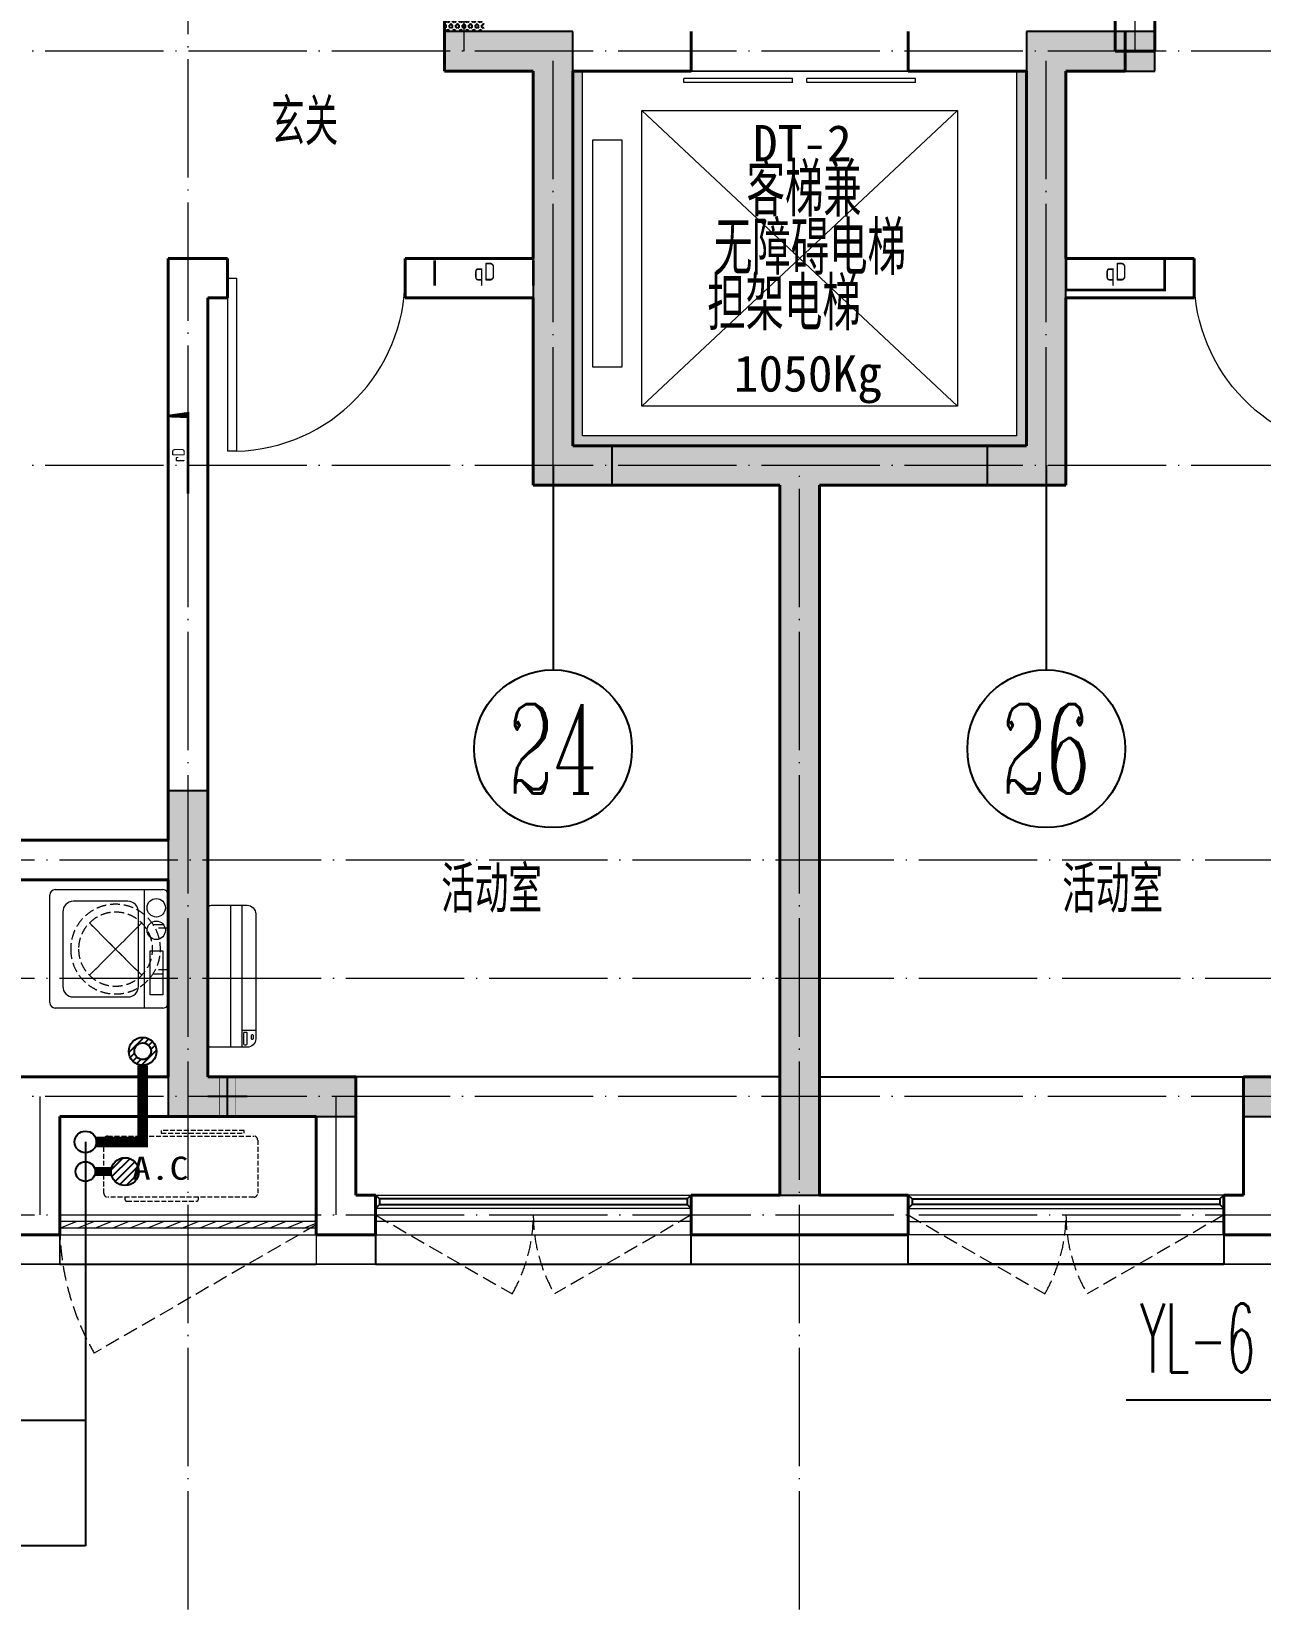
# Model space of a CAD drawing. Extents: x 27938 to 1042331, y -235042 to 1535213.
# Drawn here: x 715123 to 721352, y 362824 to 370824 of the extents above; entities that cross this region are included whole.
import ezdxf
from ezdxf.enums import TextEntityAlignment as Align

# ---------------------------------------------------------------- set-up
doc = ezdxf.new("R2010")
doc.units = 0
doc.header["$LTSCALE"] = 1000
doc.header["$MEASUREMENT"] = 0
for name, pattern in [('$1$DASH', [0.35, 0.25, -0.1]), ('DASH', [0.35, 0.25, -0.1]), ('DOTE', [2.4200000000000004, 2, -0.2, 0.02, -0.2])]:
    doc.linetypes.add(name, pattern=pattern)
for name, color, linetype in [('$RECOVER_210609100354-0', 7, 'Continuous'), ('$RECOVER_210609100354-25', 7, 'Continuous'), ('3-栏杆1', 135, 'Continuous'), ('3.5方案汇报，与郭总、侯月琴确定户型_t8$0$2020.03.04 -1安徽标准化洋房户型(UA）_t8_t8$0$看线', 154, 'Continuous'), ('AXIS', 3, 'Continuous'), ('AXIS_TEXT', 4, 'Continuous'), ('COLUMN', 9, 'Continuous'), ('DIM_凝结', 3, 'Continuous'), ('DIM_污水', 3, 'Continuous'), ('DIM_雨水', 3, 'Continuous'), ('EQUIP_地漏', 7, 'Continuous'), ('PIPE-凝结', 150, 'N'), ('PIPE-污水', 2, 'W'), ('PUB_TEXT', 4, 'Continuous'), ('VPIPE-凝结', 150, 'Continuous'), ('VPIPE-污水', 2, 'W'), ('保温', 6, 'Continuous'), ('机电标识类', 1, 'Continuous'), ('看线', 251, 'Continuous')]:
    doc.layers.add(name, color=color, linetype=linetype)
for name, color, linetype, lineweight in [('3.5方案汇报，与郭总、侯月琴确定户型_t8$0$STAIR', 2, 'Continuous', 18), ('DOTE', 19, 'DOTE', 9), ('EQUIP-消防', 3, 'Continuous', 20), ('LVTRY', 1, 'Continuous', 13), ('PUB_HATCH', 8, 'Continuous', 9), ('WALL', 9, 'Continuous', 40), ('WINDOW', 8, 'Continuous', 15), ('填充', 251, 'Continuous', 5), ('平面-空调室内机', 176, 'Continuous', 9), ('平面-空调预留孔', 173, 'Continuous', 15), ('空调', 76, 'Continuous', 13)]:
    doc.layers.add(name, color=color, linetype=linetype, lineweight=lineweight)
doc.styles.add('_TCH_AXIS', font='COMPLEX', dxfattribs={"bigfont": 'GBCBIG'})
doc.styles.add('_TWT_SERIAL', font='simplex.shx', dxfattribs={"width": 0.6, "oblique": 10, "height": 3, "bigfont": 'aadri.shx'})
doc.styles.add('COMPLEX', font='COMPLEX')
doc.styles.get("Standard").update_dxf_attribs({"font": 'gbenor.shx', "bigfont": 'gbcbig.shx'})
doc.styles.add('房间名称', font='TSSDENG', dxfattribs={"width": 0.8, "bigfont": 'HZTXT'})
doc.styles.add('黑体', font='simhei.ttf')
doc.linetypes.add('N', pattern='A,3,-0.2,["N",Standard,S=0.25,R=0,X=-0.1,Y=-0.115],-0.2', length=3.4)
doc.linetypes.add('W', pattern='A,3,-0.2,["W",Standard,S=0.25,R=0,X=-0.1,Y=-0.115],-0.2', length=3.4)
pattern_1 = [(90, (0, 0), (-16.49778, 1.010197673501861e-15), [9.525, -19.05]), (210, (0, 0), (8.248889999999996, -14.28749658604684), [9.525, -19.05]), (150, (5.83238038093927e-16, 9.525), (-8.248890000000003, -14.28749658604684), [9.525, -19.05])]

# ---------------------------------------------------------------- blocks, each defined once
blk = doc.blocks.new('GFDGDGRDGRDG')
at = {"layer": 'DOTE', "linetype": 'DOTE', "ltscale": 0.3}
for p, q in [((609093.6750460382, 360558.3317887957), (609093.6750460381, 376108.3318260653)), ((610493.6750460383, 368458.3321396253), (610493.6750460385, 370358.3317887947)), ((613893.6750460381, 368458.3321396253), (613893.675046038, 370358.3317887947)), ((626393.6739016925, 368458.3321396253), (573593.6739016977, 368458.3321396253)), ((610943.6750460382, 366358.3321396253), (610943.6750460382, 368458.3321396253)), ((613443.6750460381, 366358.3321396253), (613443.675046038, 368458.3321396253)), ((626393.6739016924, 366358.3321396253), (573593.6739016977, 366358.3321396253)), ((612193.6750460382, 360558.3317887957), (612193.6750460381, 366358.3321396254)), ((573593.6739016977, 364358.3317887955), (626393.6739016924, 364358.3317887607)), ((573593.6739016977, 363758.3317887956), (626393.6739016923, 363758.3317887956)), ((626393.6739016923, 363158.3317887957), (573593.6739016977, 363158.3317887957)), ((608343.6750460382, 362558.3317887957), (608343.6750460383, 363158.3317887955)), ((609843.6750460385, 362558.3317887957), (609843.6750460383, 363158.3317887955)), ((573593.6739017051, 362558.3323982247), (626393.6739016923, 362558.3323982094))]:
    blk.add_line(p, q, dxfattribs=at)
blk = doc.blocks.new('RECTANG')
at = {"color": 0}
for p, q in [((1.00000000000004, 1.00000000000004), (0, 1.00000000000004)), ((0, 1.00000000000004), (0, 0)), ((1.00000000000004, 0), (1.00000000000004, 1.00000000000004)), ((0, 0), (1.00000000000004, 0))]:
    blk.add_line(p, q, dxfattribs=at)
blk = doc.blocks.new('洗衣机')
at = {"layer": 'LVTRY', "color": 0}
for p, q in [((3790993.746954995, 243444.5237557961), (3790993.746954995, 242899.1124234381)), ((3791567.361739737, 243472.1311109139), (3791020.978428917, 243472.1311109139)), ((3791116.547650196, 243472.1311109139), (3791116.547650196, 242871.5050683203)), ((3791594.59321366, 242899.1124234381), (3791594.59321366, 243444.5237557961)), ((3791198.977629842, 243412.6941587822), (3791474.884451542, 243412.6941587822)), ((3791145.054954439, 242982.4807401235), (3791145.054954439, 243358.0271784722)), ((3791528.807126945, 243358.0271784722), (3791528.807126945, 242982.4807401235)), ((3791474.884451542, 242927.8137598135), (3791198.977629842, 242927.8137598135)), ((3791020.978428917, 242871.5050683203), (3791567.361739737, 242871.5050683203))]:
    blk.add_line(p, q, dxfattribs=at)
at = {"layer": 'LVTRY', "color": 0, "extrusion": (0, 0, -1)}
for centre, major_axis, ratio, start_param, end_param in [((3791020.978428917, 243444.5237557961), (-1.908531711022078e-08, 27.60735511779785), 0.9863847444471043, -1.570796326112996, 7.008549296472211e-10), ((3791567.361739737, 243444.5237557961), (-5.264563262736361e-09, 27.60735511779785), 0.9863847444471043, 1.933262439024475e-10, 1.570796326982994), ((3791055.147302595, 243379.8474220779), (-1.532403957494624e-08, 46.92390957762836), 0.9863847444493448, 3.141592653920872, 9.424777961100459), ((3791198.977629842, 243358.0271784722), (4.764609934498854e-09, 54.66698031005217), 0.9863847444472746, 4.712388980298719, 6.283185307091227), ((3791474.884451542, 243358.0271784722), (-4.76474120185596e-09, 54.66698031005217), 0.9863847444472746, 8.836242848531128e-11, 1.57079632688087), ((3791055.147302595, 243265.6659087724), (-1.532403957494624e-08, 46.92390957762836), 0.9863847444493448, 3.141592653920872, 9.424777961100459), ((3791198.977629842, 242982.4807401235), (-6.265914279833452e-09, 54.66698031005218), 0.9863847444472746, 3.141592653705994, 4.712388980497749), ((3791474.884451542, 242982.4807401235), (6.265651745155644e-09, 54.66698031005217), 0.986384744447275, 1.570796326681842, 3.141592653473596), ((3791020.978428917, 242899.1124234381), (1.908525212675288e-08, 27.60735511779785), 0.9863847444471043, 3.14159265288894, 4.712388979702792), ((3791567.361739737, 242899.1124234381), (5.264433297526799e-09, 27.60735511779784), 0.9863847444471044, 1.570796326606803, 3.141592653396471)]:
    blk.add_ellipse(centre, major_axis=major_axis, ratio=ratio, start_param=start_param, end_param=end_param, dxfattribs=at)
at = {"layer": 'LVTRY', "color": 8, "xscale": 63.25620569481588, "yscale": 224.5369532744355, "zscale": 64.12934308941763, "rotation": 180}
blk.add_blockref('RECTANG', (3791085.200501846, 243162.4333077016), dxfattribs=at)
blk = doc.blocks.new('dnfhfn')
at = {"color": 0, "linetype": '$1$DASH', "ltscale": 0.2}
for p, q in [((101.8984962723892, 495.000031470118, -2.359636360997379e-09), (121.8984962723892, 495.000031470118, -2.359636360997379e-09)), ((101.8984962723892, 417.1853479389541, -2.359636360997379e-09), (101.8984962723892, 495.000031470118, -2.359636360997379e-09)), ((121.8984962723892, 495.000031470118, -2.359636360997379e-09), (121.8984962723892, 429.0058331504954, -2.359636360997379e-09)), ((353.1017998967993, 495.000031470118, -2.359636360997379e-09), (333.1017998967993, 495.000031470118, -2.359636360997379e-09)), ((333.1017998967993, 495.000031470118, -2.359636360997379e-09), (333.1017998967993, 429.0058331504954, -2.359636360997379e-09)), ((353.1017998967993, 417.1853479389541, -2.359636360997379e-09), (353.1017998967993, 495.000031470118, -2.359636360997379e-09))]:
    blk.add_line(p, q, dxfattribs=at)
at = {"color": 0, "linetype": '$1$DASH', "ltscale": 0.2, "elevation": -2.359636360997379e-09}
for points in [[(94.91774319857359, 360.0825529289432), (94.91774319857359, 360.0825529289432), (360.0827860850841, 94.91750992601737), (360.0827860850841, 94.91750992601737)], [(360.0827861726284, 360.0825529010035), (94.91774310916662, 94.91750995395705), (94.91774310916662, 94.91750995395705), (360.0827861726284, 360.0825529010035)]]:
    blk.add_lwpolyline(points, close=True, dxfattribs=at)
at = {"color": 0, "linetype": '$1$DASH', "ltscale": 0.2}
for radius in [227.5000000426377, 187.5000000426377]:
    blk.add_circle((227.5002646408975, 227.5000314274803, -2.359636360997379e-09), radius, dxfattribs=at)
blk = doc.blocks.new('ASDFSD')
at = {"layer": '3-栏杆1', "color": 0}
for p, q in [((681762.5879415963, 334937.5442401596), (681742.3193111992, 334955.3318184742)), ((681742.3193111992, 334955.3318184742), (681762.5879414161, 334937.5442403179)), ((681742.3193347491, 334888.4150854239), (681762.5879414133, 334908.2619604596)), ((681762.5879414161, 334937.5442403179), (681762.5879414133, 334908.2619604596)), ((683322.0506670028, 334937.4781505512), (681762.5879414163, 334937.5226424761)), ((681762.5879414135, 334908.2403724216), (683322.0506670056, 334908.1959003614)), ((683322.0506668226, 334937.5442278689), (683342.3192972196, 334955.3318061834)), ((683342.3192972196, 334955.3318061834), (683322.0506670028, 334937.5442280272)), ((683322.0506670028, 334937.5442280272), (683322.0506670056, 334908.2619481689)), ((683322.0506670056, 334908.2619481689), (683342.3192736697, 334888.4150731332)), ((683342.3192736697, 334888.4150731332), (683322.0506670056, 334908.2619481689))]:
    blk.add_line(p, q, dxfattribs=at)
blk = doc.blocks.new('dongkong')
at = {"color": 0}
blk.add_wipeout([(-603756.0415179721, 210770.96306340612), (-603756.0415180603, 210570.80961624245), (-603836.0415181214, 210570.80961593534), (-603836.0415181519, 210770.96306307407)], dxfattribs=at)
at = {"layer": '机电标识类', "color": 0, "linetype": 'DASH', "ltscale": 400}
for p, q in [((-603796.0415180789, 210770.9630630909), (-603796.0415180789, 210570.8096162414)), ((-603896.0415180789, 210670.6929921169), (-603696.0415180789, 210670.6929921169))]:
    blk.add_line(p, q, dxfattribs=at)
at = {"layer": '空调', "color": 0, "linetype": 'DASH', "const_width": 2}
blk.add_lwpolyline([(-603756.0415180789, 210770.9630630909), (-603756.0415180789, 210570.8096162414), (-603836.0415180789, 210570.8096162414), (-603836.0415180789, 210770.9630630909)], close=True, dxfattribs=at)
blk = doc.blocks.new('A$C001338C2')
at = {"color": 0}
for p, q in [((844.9999883423079, 303.6000072514144), (54.99998834231155, 303.6000543390692)), ((109.0525457565491, 214.7673082745569), (109.0525510513944, 303.6000511174025)), ((-1.49359439092e-05, 248.6000576173246), (-2.84423585981e-05, 22.0000576172315)), ((899.9999715576414, 22.00000397306576), (899.9999850640525, 248.6000039731589)), ((21.99997024633922, 5.63059293199e-05), (877.9999702463392, 5.2843679441e-06))]:
    blk.add_line(p, q, dxfattribs=at)
at = {"color": 0, "lineweight": 5}
for p, q in [((899.9999830474662, 214.7672611304297), (-1.69525337697e-05, 214.7673147745954)), ((899.9999787804518, 143.1781611304468), (-2.12195482163e-05, 143.1782147746126))]:
    blk.add_line(p, q, dxfattribs=at)
at = {"color": 0}
for points in [[(89.24090579471158, 226.3562818807586), (22.19125331861505, 226.3562858772129, -0.414213562372504), (16.6912536464406, 231.8562862050385), (16.69125431894281, 243.1390318179401, -0.414213562373095), (22.19125464676836, 248.6390314901146), (89.24090712286488, 248.6390274936603, -0.414213562373095), (94.74090679503934, 243.1390271658347), (94.74090612253713, 231.8562815529331, -0.414213562373095)], [(73.08482630450817, 275.0144977724194), (56.77886350143308, 275.0144987443309, -0.414213562373095), (51.27886382925863, 280.5144990721565), (51.27886400034913, 283.3844664433818, -0.414213562373095), (56.77886432817468, 288.8844661155563), (73.08482713124977, 288.8844651436448, -0.4142135623732024), (78.58482680342422, 283.3844648158192), (78.58482663233372, 280.5144974445939, -0.414213562373095)]]:
    blk.add_lwpolyline(points, format="xyb", close=True, dxfattribs=at)
for centre, radius, start, end in [((54.99998506405609, 248.6000543390692), 55.0000000000001, 89.99999658490542, 179.9999965849054), ((844.9999850640525, 248.6000072514144), 55.0000000000001, 359.9999965849054, 89.99999658490542), ((21.9999715576414, 22.00005630592932), 22.00000000000004, 179.9999965849054, 269.9999965849054), ((877.9999715576414, 22.00000528436794), 22.00000000000004, 269.9999965849054, 359.9999965849054)]:
    blk.add_arc(centre, radius, start, end, dxfattribs=at)
blk = doc.blocks.new('gsergvr')
at = {"layer": '平面-空调预留孔', "color": 0, "linetype": 'DASH', "ltscale": 0.1}
for p, q in [((34075.40689820799, 17176.21177392045), (34075.40689820799, 17166.21177392045)), ((34085.40689820799, 17156.21177392045), (34438.2425664645, 17156.21177392045)), ((34448.2425664645, 17166.21177392045), (34448.2425664645, 17176.21177392045))]:
    blk.add_line(p, q, dxfattribs=at)
blk.add_lwpolyline([(34728.55383313683, 17176.21177392068), (33988.55383313683, 17176.21177392045, -0.414213562373517), (33968.55383313683, 17196.21177392045), (33968.5538331373, 17466.21177392045, -0.414213562372746), (33988.5538331373, 17486.21177392045), (34728.55383313636, 17486.21177392045, -0.4142135623727947), (34748.55383313636, 17466.21177392045), (34748.55383313683, 17196.21177392091, -0.4142135623733224)], format="xyb", close=True, dxfattribs=at)
blk.add_lwpolyline([(34679.34183939642, 17515.32109233934), (34259.5236940319, 17515.32109233934), (34259.5236940319, 17500.20703668251), (34679.34183939642, 17500.20703668251)], close=True, dxfattribs=at)
for centre, start, end in [((34085.40689820799, 17166.21177392045), 180, 270), ((34438.2425664645, 17166.21177392045), 270, 0)]:
    blk.add_arc(centre, 10, start, end, dxfattribs=at)
at = {"layer": '平面-空调预留孔', "color": 0, "linetype": 'DASH', "ltscale": 0.1, "style": '黑体', "width": 1.2}
blk.add_text('A.C', height=117.045, dxfattribs=at).set_placement((34110.94965887904, 17264.83656359856))
blk = doc.blocks.new('rtyryrtyeeretee')
at = {"layer": '平面-空调预留孔', "color": 8}
blk.add_blockref('gsergvr', (635673.4605407391, 326705.7952499206), dxfattribs=at)
blk = doc.blocks.new('VDVDVDCZSCCS')
at = {"layer": '保温', "linetype": 'Continuous', "ltscale": 10}
h = blk.add_hatch(dxfattribs=at)
h.set_pattern_fill('HEX', color=251, scale=10, angle=90, style=0)
h.set_pattern_definition(pattern_1)
h.paths.add_polyline_path([(546716.6777758279, 370823.7204600016), (546916.6777595185, 370823.7204599889), (546916.5739644961, 370973.7260572037), (546716.5739808055, 370973.7262538486)])
h = blk.add_hatch(dxfattribs=at)
h.set_pattern_fill('HEX', color=251, scale=10, angle=90, style=0)
h.set_pattern_definition(pattern_1)
h.paths.add_polyline_path([(549466.5778929805, 368523.7248067016), (549466.5778515742, 368723.7248036918), (547566.5772535016, 368723.7248037361), (547566.577294908, 368523.7248067458)])
h = blk.add_hatch(dxfattribs=at)
h.set_pattern_fill('HEX', color=251, scale=10, angle=90, style=0)
h.set_pattern_definition(pattern_1)
h.paths.add_polyline_path([(548416.6765335839, 364923.7247940315), (548616.6765172745, 364923.7247940188), (548616.6764863663, 368523.7247068925), (548416.6765026756, 368523.7249035374)])
at = {"layer": '保温', "color": 251, "linetype": 'Continuous', "ltscale": 10}
blk.add_line((548416.5786843646, 364923.7247940315), (548616.5786843668, 364923.7247940188), dxfattribs=at)
blk = doc.blocks.new('HFHFHFHFTF')
at = {"layer": 'PUB_HATCH'}
for points in [[(571766.5658555259, 370823.7207051624), (571116.5710636529, 370823.7204600016), (571116.5710636529, 370623.7204600016), (571566.5658555259, 370623.7207051624), (571566.5658543366, 368523.7246104958), (571966.5658543366, 368523.7246104958), (571966.5658543366, 368723.7246104958), (571766.5658544686, 368723.7246104958)], [(574066.5715322427, 370823.7207051624), (574066.5715333, 368723.7246104958), (573866.571533432, 368723.7246104958), (573866.571533432, 368523.7246104958), (574266.571533432, 368523.7246104958), (574266.5715322427, 370623.7207051624), (574716.5663241157, 370623.7204600016), (574716.5663241157, 370823.7204600016)], [(570666.5759557921, 365523.7262154915), (569916.5731244073, 365523.724599217), (569916.5731255938, 366973.724541688), (569716.5731255938, 366973.724541688), (569716.5731244073, 365323.724599217), (570666.5759557921, 365323.7262154915)], [(575166.5614319765, 365523.7262154915), (575166.5614319765, 365323.7262154915), (576116.5642633613, 365323.724599217), (576116.5642621748, 366973.724541688), (575916.5642621748, 366973.724541688), (575916.5642633613, 365523.724599217)]]:
    blk.add_hatch(color=256, dxfattribs=at).paths.add_polyline_path(points)
at = {"layer": 'COLUMN', "color": 8}
for p, q in [((571766.5658555259, 370823.7207051624), (571116.5710636529, 370823.7204600016)), ((571116.5710636529, 370823.7204600016), (571116.5710636529, 370623.7204600016)), ((571766.5658544686, 368723.7246104958), (571766.5658555259, 370823.7207051624)), ((574066.5715322427, 370823.7207051624), (574066.5715333, 368723.7246104958)), ((574716.5663241157, 370823.7204600016), (574066.5715322427, 370823.7207051624)), ((574716.5663241157, 370623.7204600016), (574716.5663241157, 370823.7204600016)), ((571116.5710636529, 370623.7204600016), (571566.5658555259, 370623.7207051624)), ((571566.5658555259, 370623.7207051624), (571566.5658543366, 368523.7246104958)), ((574266.571533432, 368523.7246104958), (574266.5715322427, 370623.7207051624)), ((574266.5715322427, 370623.7207051624), (574716.5663241157, 370623.7204600016)), ((571966.5658543366, 368723.7246104958), (571766.5658544686, 368723.7246104958)), ((571966.5658543366, 368523.7246104958), (571966.5658543366, 368723.7246104958)), ((574066.5715333, 368723.7246104958), (573866.571533432, 368723.7246104958)), ((573866.571533432, 368723.7246104958), (573866.571533432, 368523.7246104958)), ((571566.5658543366, 368523.7246104958), (571966.5658543366, 368523.7246104958)), ((573866.571533432, 368523.7246104958), (574266.571533432, 368523.7246104958)), ((569716.5731255938, 366973.724541688), (569716.5731244073, 365323.724599217)), ((569916.5731255938, 366973.724541688), (569716.5731255938, 366973.724541688)), ((569916.5731244073, 365523.724599217), (569916.5731255938, 366973.724541688)), ((570666.5759557921, 365523.7262154915), (569916.5731244073, 365523.724599217)), ((570666.5759557921, 365323.7262154915), (570666.5759557921, 365523.7262154915)), ((575166.5614319765, 365523.7262154915), (575166.5614319765, 365323.7262154915)), ((575916.5642633613, 365523.724599217), (575166.5614319765, 365523.7262154915)), ((569716.5731244073, 365323.724599217), (570666.5759557921, 365323.7262154915)), ((575166.5614319765, 365323.7262154915), (576116.5642633613, 365323.724599217))]:
    blk.add_line(p, q, dxfattribs=at)
blk = doc.blocks.new('GDGRDGDRGDFD')
at = {"layer": 'EQUIP-消防', "color": 0, "const_width": 12.82051282052028}
blk.add_lwpolyline([(136866.5605577994, 335507.811971089), (136366.5605577994, 335507.8119710906), (136366.5605577991, 335347.8119710904), (136866.5605577991, 335347.8119710888)], close=True, dxfattribs=at)
at = {"layer": 'PUB_TEXT', "color": 0, "style": '房间名称', "width": 0.8}
blk.add_text('qD', height=90, dxfattribs=at).set_placement((136565.0499633249, 335395.5346836653))
blk = doc.blocks.new('FSFSFSFSEG')
at = {"layer": 'EQUIP-消防', "color": 0, "const_width": 12.82051282052028}
blk.add_lwpolyline([(136866.5605577994, 335152.5449090759), (136466.5605577994, 335152.5449090774), (136466.5605577991, 335052.5449090772), (136866.5605577991, 335052.5449090757)], close=True, dxfattribs=at)
at = {"layer": 'PUB_TEXT', "color": 0, "style": '房间名称', "width": 0.8}
blk.add_text('rD', height=64.8, dxfattribs=at).set_placement((136633.7425204425, 335069.0046025831))
blk = doc.blocks.new('HGFHGGGDFGRD')
at = {"color": 8}
blk.add_blockref('GDGRDGDRGDFD', (580800.0192852234, 34165.91269551881), dxfattribs=at)
for name, p, rotation in [('GDGRDGDRGDFD', (583991.5720320296, 34169.39107311062), 359.9985591725983), ('FSFSFSFSEG', (1050969.129460297, 232007.1645872724), 90)]:
    blk.add_blockref(name, p, dxfattribs=dict(at, rotation=rotation))
blk = doc.blocks.new('$DorLib2D$00000001')
for p, q in [((0.45, 0.9750000000000001), (0.5000000000000002, 0.9750000000000001)), ((0.45, 0), (0.45, 0.9750000000000001)), ((0.5, 0), (0.5, 0.9750000000000001)), ((0.5, 0), (0.45, 0))]:
    blk.add_line(p, q)
at = {"lineweight": 13}
blk.add_arc((0.475, 0), 0.975, 91.4692835813538, 180, dxfattribs=at)
blk = doc.blocks.new('$WINLIB2D$00000001')
at = {"color": 0}
for points in [[(-0.4999999999999964, 0.5000000000000142), (-0.4999999999999964, -0.4999999999999858)], [(-0.4999999999999964, 0.5000000000000142), (0.5000000000000036, 0.5000000000000142)], [(0.5000000000000036, -0.4999999999999858), (0.5000000000000036, 0.5000000000000142)], [(0.5000000000000036, 0.1666666666666714), (-0.4999999999999964, 0.1666666666666714)], [(0.5000000000000036, -0.1666666666666572), (-0.4999999999999964, -0.1666666666666572)], [(-0.4999999999999964, -0.4999999999999858), (0.5000000000000036, -0.4999999999999858)]]:
    blk.add_lwpolyline(points, dxfattribs=at)
blk = doc.blocks.new('$DORLIB2D$00000127')
at = {"color": 0}
for points in [[(-0.5333333333328483, 0.7948983154366971), (-0.5333333333328483, 0.690405644187237)], [(-0.03333333333284827, 0.7948983154366971), (-0.5333333333328483, 0.7948983154366971)], [(-0.03333333333284827, 0.7948983154366971), (-0.03333333333284827, 0.690405644187237)], [(0.5333333333328483, 0.7948983154366971), (0.03333333333284827, 0.7948983154366971)], [(0.03333333333284827, 0.7948983154366971), (0.03333333333284827, 0.690405644187237)], [(0.5333333333328483, 0.7948983154366971), (0.5333333333328483, 0.690405644187237)], [(-0.03333333333284827, 0.690405644187237), (-0.5333333333328483, 0.690405644187237)], [(0.5333333333328483, 0.690405644187237), (0.03333333333284827, 0.690405644187237)], [(0.5, 0.4999999999999858), (-0.5, 0.4999999999999858)]]:
    blk.add_lwpolyline(points, dxfattribs=at)
blk = doc.blocks.new('$WINLIB2D$00000039')
at = {"color": 0}
for points in [[(-0.4999999999983409, 0.5000000000445652), (-0.4999999999999964, -0.4999999999999716)], [(0.5000000000016591, 0.4999999999536158), (-0.4999999999983409, 0.5000000000445652)], [(0.4999999999983338, -0.5000000000463842), (0.4999999999999609, 0.4999999999999432)], [(-0.499999999999428, 0.1666666667124446), (0.500000000000572, 0.1666666666205998)], [(-0.3838834764901549, -0.166666666632409), (-0.4479860405916831, 0.1666666667079113)], [(-0.3158924398378069, -0.166666666637866), (-0.3799950039392748, 0.1666666667006353)], [(-0.2479014031851996, -0.166666666645142), (-0.3120039672867243, 0.1666666666951784)], [(-0.1799103665328481, -0.1666666666505989), (-0.2440129306343159, 0.1666666666887977)], [(-0.1119193298802692, -0.1666666666569512), (-0.1760218939817904, 0.1666666666824455)], [(-0.04392829322788927, -0.1666666666633319), (-0.1080308573293216, 0.1666666666760648)], [(0.02406274342471804, -0.1666666666696841), (-0.04003982067680312, 0.1666666666697125)], [(0.09205378007703402, -0.1666666666751411), (0.02795121597557682, 0.1666666666642556)], [(0.1600448167296129, -0.1666666666815217), (0.0959422526280953, 0.1666666666578749)], [(0.2280358533819644, -0.166666666687874), (0.163933289280525, 0.1666666666505989)], [(0.2960268900345753, -0.1666666666942547), (0.231924325933047, 0.1666666666460657)], [(0.3640179266869801, -0.1666666667006069), (0.2999153625854838, 0.166666666639685)], [(0.4320089633395341, -0.1666666667060639), (0.3679063992380058, 0.166666666632409)], [(0.4999999999916831, -0.1666666667115209), (0.4358974358904746, 0.1666666666260568)], [(-0.4518745131427302, -0.1666666666260284), (-0.5000000000072298, 0.08358586507802102)], [(-0.500000000000572, -0.1666666666214951), (0.499999999999428, -0.1666666667124446)], [(0.4999999999983338, -0.5000000000463842), (-0.5000000000016662, -0.4999999999554348)]]:
    blk.add_lwpolyline(points, dxfattribs=at)
blk = doc.blocks.new('_AXISO')
blk.add_circle((0, 0), 0.5)
at = {"layer": 'AXIS_TEXT', "style": 'COMPLEX', "width": 1.041666666666667}
blk.add_attdef('A', text='', height=0.56, dxfattribs=at).set_placement((-0.25, -0.28), (0.25, -0.28), align=Align.FIT)
blk = doc.blocks.new('$TwtSys$00000141')
for p, q in [((-141.2940945534228, 11.5081675418387), (-15.12463543624108, 137.6776266590259)), ((-141.2940945534228, 11.5081675418387), (-15.12463543624108, 137.6776266590259)), ((-130.8287533366456, -52.58172021128667), (52.58172021128667, 130.8287533366511)), ((-130.8287533366456, -52.58172021128667), (52.58172021128667, 130.8287533366511)), ((-99.70205614729821, -99.70205614730912), (99.70205614729821, 99.70205614729821)), ((-99.70205614729821, -99.70205614730367), (99.70205614729821, 99.70205614729821)), ((-48.53417053355224, -130.5918998453235), (131.3741195312687, 49.31639021949741)), ((-48.53417053355224, -130.5918998453235), (131.3741195312687, 49.31639021950286)), ((17.14666153208782, -138.38927842878), (138.3892210518698, -17.146718909009)), ((17.14666153208782, -138.38927842878), (138.3892210518698, -17.146718909009))]:
    blk.add_line(p, q)
blk.add_circle((0, 0), 141)
blk.add_circle((0, 0), 141)
blk = doc.blocks.new('$TwtSys$00000543')
for p, q in [((-140.4178742026088, -12.79924233433667), (12.79924233408019, 140.4178742028653)), ((-12.79924233408019, -140.4178742028653), (140.4178742031218, 12.79924233433667)), ((18.69843284787567, 82.50774878188349), (62.55481905883789, 126.3641349931022)), ((59.82123368834073, 59.82123368834073), (99.70205614757651, 99.70205614732004)), ((82.50774878213997, 18.69843284761919), (126.3641349931022, 62.55481905883789)), ((-126.3641349931022, -62.55481905883789), (-82.50774878213997, -18.69843284761919)), ((-99.70205614962833, -99.70205614962833), (-59.82123368834073, -59.82123368834073)), ((-62.55481905883789, -126.3641349931022), (-18.69843284736271, -82.50774878188349))]:
    blk.add_line(p, q)
for radius in [141, 84.6]:
    blk.add_circle((0, 0), radius)

msp = doc.modelspace()

# ---------------------------------------------------------------- hatches: boundary and pattern name
at = {"layer": 'PIPE-污水'}
for points in [[(715686.5813387822, 365193.7247939853), (715714.0813387436, 365193.7247939537), (715714.0813387157, 365166.2247939117)], [(715686.5813387822, 365193.7247939853), (715686.5813387167, 365166.2247939537), (715714.0813387157, 365166.2247939117)]]:
    msp.add_hatch(color=256, dxfattribs=at).paths.add_polyline_path(points)
at = {"layer": '填充'}
h = msp.add_hatch(dxfattribs=at)
h.set_pattern_fill('隔热材料02', color=8, scale=100, style=0)
h.set_pattern_definition([(0, (-480191.8197163857, -240014.9058806347), (0, 50), []), (0, (-480191.8197163857, -239998.2393806346), (0, 50), []), (270, (-480148.0782163857, -239989.6081306346), (50, -9.184850993605149e-15), [5.01775, -44.98225]), (270, (-480185.5369663854, -239989.6081306346), (50, -9.184850993605149e-15), [5.01775, -44.98225]), (90, (-480160.0252163854, -240023.5371306346), (-50, 3.061616997868383e-15), [5.01775, -44.98225]), (90, (-480173.5902163858, -240023.5371306346), (-50, 3.061616997868383e-15), [5.01775, -44.98225]), (180, (-480141.7954663854, -240031.5726306346), (-6.123233995736766e-15, -50), [50.02425, 0.02425]), (135, (-480155.7527163854, -240029.0638806346), (2.775557561562891e-15, 49.99987405109137), [4.268000000000001, -66.44274999999999]), (116.56505, (-480108.7707163856, -240026.0458806347), (0.0001128305918363104, 49.99993342107836), [2.804999999999995, -108.9984999999998]), (116.56505, (-480158.7707163856, -240026.0458806347), (0.0001128305918363104, 49.99993342107836), [2.804999999999995, -108.9984999999998]), (153.43495, (-480100.7352163853, -240031.5726306346), (-0.0001128305918057793, 49.99993342107837), [5.609999999999999, -106.1935]), (153.43495, (-480150.7352163853, -240031.5726306346), (-0.0001128305918057793, 49.99993342107837), [5.609999999999999, -106.1935]), (63.43495000000001, (-480110.0252163854, -240018.5193806347), (-0.0001128305918307593, 49.99993342107837), [26.714, -85.0895]), (63.43495000000001, (-480160.0252163854, -240018.5193806347), (-0.0001128305918307593, 49.99993342107837), [26.714, -85.0895]), (116.56505, (-480098.0782163857, -239989.6081306346), (0.0001128305918363104, 49.99993342107836), [2.804999999999995, -108.9984999999998]), (116.56505, (-480148.0782163857, -239989.6081306346), (0.0001128305918363104, 49.99993342107836), [2.804999999999995, -108.9984999999998]), (135, (-480149.3327163855, -239987.0993806346), (2.775557561562891e-15, 49.99987405109137), [4.268000000000001, -66.44274999999999]), (153.43495, (-480102.3507163856, -239984.0813806347), (-0.0001128305918057793, 49.99993342107837), [5.609999999999999, -106.1935]), (153.43495, (-480152.3507163856, -239984.0813806347), (-0.0001128305918057793, 49.99993342107837), [5.609999999999999, -106.1935]), (45, (-480184.2824663856, -239987.0993806346), (0, 49.99987405109137), [4.268000000000001, -66.44274999999999]), (63.43495000000001, (-480135.5369663854, -239989.6081306346), (-0.0001128305918307593, 49.99993342107837), [2.805, -108.9985]), (63.43495000000001, (-480185.5369663854, -239989.6081306346), (-0.0001128305918307593, 49.99993342107837), [2.805, -108.9985]), (26.56505, (-480131.2647163855, -239984.0813806347), (0.0001128305918307593, 49.99993342107837), [5.609999999999999, -106.1935]), (26.56505, (-480181.2647163855, -239984.0813806347), (0.0001128305918307593, 49.99993342107837), [5.609999999999999, -106.1935]), (116.56505, (-480123.5902163858, -240018.5193806347), (0.0001128305918363104, 49.99993342107836), [26.71399999999996, -85.08949999999984]), (116.56505, (-480173.5902163858, -240018.5193806347), (0.0001128305918363104, 49.99993342107836), [26.71399999999996, -85.08949999999984]), (45, (-480177.8624663857, -240029.0638806346), (0, 49.99987405109137), [4.268000000000001, -66.44274999999999]), (63.43495000000001, (-480124.8444663855, -240026.0458806347), (-0.0001128305918307593, 49.99993342107837), [2.805, -108.9985]), (63.43495000000001, (-480174.8444663855, -240026.0458806347), (-0.0001128305918307593, 49.99993342107837), [2.805, -108.9985]), (26.56505, (-480132.8802163854, -240031.5726306346), (0.0001128305918307593, 49.99993342107837), [5.609999999999999, -106.1935]), (26.56505, (-480182.8802163854, -240031.5726306346), (0.0001128305918307593, 49.99993342107837), [5.609999999999999, -106.1935])])
h.paths.add_polyline_path([(717916.5776073515, 370623.7249230794), (717866.5776073515, 370623.7249230777), (717866.5776074192, 368723.7249230576), (720166.577607429, 368723.7249230755), (720166.5776074554, 370623.7249230789), (720116.5776074553, 370623.7249230781), (720116.5776074297, 368773.7249230726), (717916.5776074176, 368773.7249230581)])

# ---------------------------------------------------------------- linework, layer by layer
at = {"layer": '$RECOVER_210609100354-0', "color": 8, "const_width": 8}
for points in [[(714966.5823116736, 364723.7242706039), (714966.5823116736, 364573.7242706039), (715266.5823116736, 364573.7242706039), (715266.5823116773, 364723.7247843072)], [(716566.5821823183, 364723.7247953176), (716566.5821823183, 364573.7247953176), (716866.5821823183, 364573.7247953176), (716866.582182322, 364723.7253090209)], [(721466.5729313629, 364723.7247953176), (721466.5729313629, 364573.7247953176), (721166.5729313629, 364573.7247953176), (721166.5729313592, 364723.7253090209)]]:
    msp.add_lwpolyline(points, dxfattribs=at)
at = {"layer": '3.5方案汇报，与郭总、侯月琴确定户型_t8$0$2020.03.04 -1安徽标准化洋房户型(UA）_t8_t8$0$看线', "color": 8, "ltscale": 10}
for p, q in [((718916.5788049361, 365523.7175856117), (716766.5821823092, 365523.7247941583)), ((719116.5763087451, 365523.7175856117), (721266.572931372, 365523.7247941583))]:
    msp.add_line(p, q, dxfattribs=at)
at = {"layer": '3.5方案汇报，与郭总、侯月琴确定户型_t8$0$STAIR', "color": 8}
for p, q in [((719816.5750149164, 370423.7261481716), (718216.5750149159, 368923.726148173)), ((718216.5750149159, 370423.7261481716), (719816.5750149164, 368923.726148173))]:
    msp.add_line(p, q, dxfattribs=at)
for points in [[(718216.5750149159, 368923.726148173), (718216.5750149159, 370423.7261481716), (719816.5750149164, 370423.7261481716), (719816.5750149164, 368923.726148173)], [(718116.5750149254, 369123.7261482885), (718116.5750149254, 370273.726148289), (717966.5750149227, 370273.726148289), (717966.5750149227, 369123.7261482885)]]:
    msp.add_lwpolyline(points, close=True, dxfattribs=at)
at = {"layer": 'AXIS'}
for p, q in [((717766.5747206904, 368623.726148203), (717766.5747206904, 367587.4630881808)), ((720266.5747206929, 368623.7263689503), (720266.5749036948, 367587.4633089282))]:
    msp.add_line(p, q, dxfattribs=at)
at = {"layer": 'DIM_凝结'}
for p, q in [((715396.578849002, 365043.7247942374), (715396.578849002, 363145.4944382873)), ((715396.578849002, 363145.4944382873), (714419.7406417964, 363145.4944382873))]:
    msp.add_line(p, q, dxfattribs=at)
at = {"layer": 'DIM_污水'}
for p, q in [((715396.578849002, 365193.7247942374), (715396.578849002, 363781.1950435853)), ((715396.578849002, 363781.1950435853), (714341.3200845276, 363781.1950435853))]:
    msp.add_line(p, q, dxfattribs=at)
at = {"layer": 'DIM_雨水'}
msp.add_line((721596.5808420561, 363885.4798300366), (720671.6806581008, 363885.4798300366), dxfattribs=at)
at = {"layer": 'PIPE-凝结', "const_width": 45}
msp.add_lwpolyline([(715446.578849002, 365043.7247942374), (715526.078849002, 365043.7247942374)], dxfattribs=at)
at = {"layer": 'PIPE-污水', "const_width": 55.00000000000001}
for points in [[(715686.5813387436, 365583.2247939551), (715686.5813387436, 365193.7247939537)], [(715451.578849002, 365193.7247941836), (715686.5813387434, 365193.7247939537)]]:
    msp.add_lwpolyline(points, dxfattribs=at)
at = {"layer": 'VPIPE-凝结'}
msp.add_circle((715396.578849002, 365043.7247942374), 50, dxfattribs=at)
at = {"layer": 'VPIPE-污水'}
msp.add_circle((715396.578849002, 365193.7247942374), 55, dxfattribs=at)
at = {"layer": 'WALL', "color": 8}
for p, q in [((717216.5789703471, 370973.7260737754), (717216.5792564353, 370623.7261482421)), ((720616.576143342, 370973.7262372737), (720616.5759389851, 370723.7248760863)), ((720816.5759389851, 370723.7247126019), (720816.5761433457, 370973.7260737893)), ((718466.5750149154, 370623.726148174), (718466.5750149154, 370823.7261481833)), ((719566.5750149154, 370823.7261481835), (719566.5750149154, 370623.7261481741)), ((720666.5797168432, 370823.7261482312), (720666.5797168687, 370623.7261482312)), ((720616.5759389851, 370723.7248760863), (720816.5759389851, 370723.7247126019)), ((717216.5792564353, 370623.7261482421), (717666.5784109274, 370623.7261482422)), ((717666.5780016723, 369673.7251450915), (717666.5784109274, 370623.7261482422)), ((717866.577973595, 369573.7251020175), (717866.5784259215, 370623.7261481846)), ((717866.5784259215, 370623.7261481846), (718466.5750149154, 370623.726148174)), ((719566.5750149154, 370623.7261481741), (720166.5806068223, 370623.7261481848)), ((720166.5806068223, 370623.7261481848), (720166.5798302682, 369573.7252190515)), ((720366.5806068007, 370623.7261482064), (720366.5799042175, 369673.7251450968)), ((720366.5806068007, 370623.7261482064), (720666.5797168687, 370623.7261482312)), ((715816.5794457099, 369673.7251450727), (715816.5793745017, 366723.7247942384)), ((716116.5794564929, 369673.7251450822), (715816.5794457099, 369673.7251450727)), ((716116.5794564949, 369473.7251450685), (716116.5794564929, 369673.7251450822)), ((717666.5780016723, 369673.7251450915), (717016.5794564929, 369673.7251450914)), ((717016.5794564929, 369673.7251450914), (717016.5794564949, 369473.7251450777)), ((721016.575657185, 369673.7251450854), (720366.5799042175, 369673.7251450968)), ((721016.5756571831, 369473.7251450876), (721016.575657185, 369673.7251450854)), ((717866.5776074245, 368723.7248052804), (717866.577973595, 369573.7251020176)), ((720166.5798302682, 369573.7252190515), (720166.579201624, 368723.7251179102)), ((716016.5794528072, 369473.7251450682), (716016.5793840144, 366623.7247918246)), ((716016.5794528072, 369473.7251450682), (716116.5794564949, 369473.7251450685)), ((717016.5794564949, 369473.7251450777), (717666.5779155212, 369473.725145085)), ((717666.5775062663, 368523.7248052791), (717666.5779155212, 369473.725145085)), ((720366.579756317, 369473.7251450904), (720366.5790537348, 368523.7251722892)), ((720366.579756317, 369473.7251450904), (721016.5756571831, 369473.7251450876)), ((719016.5775568446, 368723.7248052252), (717866.5776074245, 368723.7248052804)), ((720166.579201624, 368723.7251179102), (719016.5775296512, 368723.7248052252)), ((718916.5775796137, 368523.7248052317), (717666.5775062663, 368523.7248052791)), ((718916.5775796137, 368523.7248052317), (718916.5786693698, 364923.7247940291)), ((720366.5790537348, 368523.7251722892), (719116.5775946144, 368523.7248324199)), ((719116.5775946144, 368523.7248324199), (719116.5786843703, 364923.7247940235)), ((715816.5793745017, 366723.7247942384), (714866.5823115401, 366723.7247942388)), ((714866.5823115392, 366523.724794237), (715816.5793571025, 366523.7247942348)), ((715816.5793571025, 366523.7247942348), (715816.579351458, 365523.7247941366)), ((715816.579351458, 365523.7247941366), (715066.5765603381, 365523.7247941369)), ((716766.5821823652, 365523.7247941301), (716766.582182365, 364923.7247941511)), ((721266.5729313057, 365523.7247941696), (722016.5757213436, 365523.7247941698)), ((721266.5729313057, 365523.7247941696), (721266.572931306, 364923.7247941456)), ((715266.5765602794, 365323.7247942715), (715266.5765602455, 364723.7247944522)), ((715916.5793713367, 365323.7247942384), (715266.5765602794, 365323.7247942715)), ((716566.5821823486, 365323.7247942243), (716566.5821823482, 364723.7247942119)), ((716866.5821824069, 364923.7247941489), (716766.582182365, 364923.7247941511)), ((716866.5821823955, 364723.7247941984), (716866.5821824069, 364923.7247941489)), ((718916.5786693698, 364923.7247940291), (718466.5821824026, 364923.7247940581)), ((718466.5821824026, 364923.7247940581), (718466.5821823912, 364723.7247941067)), ((719566.5729312914, 364923.7247940543), (719116.5786843703, 364923.7247940235)), ((719566.5729313027, 364723.7247941085), (719566.5729312914, 364923.7247940543)), ((721266.572931306, 364923.7247941456), (721166.5729312871, 364923.7247941451)), ((721166.5729312871, 364923.7247941451), (721166.5729312985, 364723.7247941965)), ((715266.5765602455, 364723.7247944522), (714966.5823116736, 364723.7247938943)), ((716566.5821823482, 364723.7247942119), (716866.5821823955, 364723.7247941984)), ((718466.5821823912, 364723.7247941067), (719016.5787071334, 364723.7247940715)), ((719016.5764065478, 364723.7247940715), (719566.5729313027, 364723.7247941085)), ((721166.5729312985, 364723.7247941965), (721466.5729313226, 364723.7247942063))]:
    msp.add_line(p, q, dxfattribs=at)
at = {"layer": 'WINDOW'}
msp.add_line((718466.5750149161, 370623.7261481801), (719566.5750149161, 370623.7261481802), dxfattribs=at)
at = {"layer": 'WINDOW', "color": 8, "linetype": 'DASH', "ltscale": 0.3}
for points in [[(716866.5821824552, 364823.7247941101), (717559.4025054883, 364423.7247941081, 0.1316524975905399), (717666.5821824616, 364823.7247941177)], [(718466.5821824679, 364823.7247941101), (717773.761859435, 364423.7247941081, -0.1316524975905399), (717666.5821824615, 364823.7247941177)], [(719566.5729312137, 364823.7247941099), (720259.3932542464, 364423.7247941078, 0.1316524975905399), (720366.57293122, 364823.7247941175)], [(721166.5729312263, 364823.7247941096), (720473.7526081932, 364423.7247941078, -0.1316524975905399), (720366.5729312199, 364823.7247941175)], [(716566.576560239, 364773.7247953267), (715440.7435353125, 364123.7247953236, -0.1316524976281984), (715266.5765602583, 364773.7247953315)]]:
    msp.add_lwpolyline(points, format="xyb", dxfattribs=at)
at = {"layer": '填充', "color": 8}
msp.add_lwpolyline([(717916.5776073515, 370623.7249230794), (717866.5776073515, 370623.7249230777), (717866.5776074192, 368723.7249230576), (720166.577607429, 368723.7249230755), (720166.5776074554, 370623.7249230789), (720116.5776074553, 370623.7249230781), (720116.5776074297, 368773.7249230726), (717916.5776074176, 368773.7249230581)], close=True, dxfattribs=at)
at = {"layer": '看线', "color": 8, "ltscale": 0.5}
for points in [[(716866.5821824021, 364723.7247941924), (716866.5821824021, 364573.7247941924), (718466.5821824266, 364573.7247943194), (718466.582182428, 364723.7247942936)], [(721166.572931325, 364723.7247940009), (721166.572931325, 364573.7247940009), (719566.5729313005, 364573.7247941279), (719566.5729312992, 364723.7247941021)], [(715266.5823116736, 364573.7242706039), (716566.5821823183, 364573.7247953176)], [(716866.5821827069, 364573.7242793662), (721166.572931325, 364573.7247940009)]]:
    msp.add_lwpolyline(points, dxfattribs=at)

# ---------------------------------------------------------------- block references
at = {"layer": '$RECOVER_210609100354-25', "color": 8, "xscale": -1}
msp.add_blockref('洗衣机', (4506810.422986722, 123001.3236047418), dxfattribs=at)
at = {"color": 8}
for name, p in [('HGFHGGGDFGRD', (0, 0)), ('rtyryrtyeeretee', (45847.40840197785, 21031.70971601905))]:
    msp.add_blockref(name, p, dxfattribs=at)
at = {"layer": '3-栏杆1', "color": 8}
msp.add_blockref('ASDFSD', (35124.26287086832, 29968.39297532785), dxfattribs=at)
at = {"layer": '3-栏杆1', "color": 8, "xscale": -1}
msp.add_blockref('ASDFSD', (1402908.892242813, 29968.39297532785), dxfattribs=at)
at = {"layer": '3.5方案汇报，与郭总、侯月琴确定户型_t8$0$2020.03.04 -1安徽标准化洋房户型(UA）_t8_t8$0$看线', "ltscale": 10}
msp.add_blockref('GFDGDGRDGRDG', (106822.9047994823, 2265.393005468359), dxfattribs=at)
at = {"layer": 'AXIS'}
ref = msp.add_blockref('_AXISO', (717766.5747206904, 367187.4630881808), dxfattribs=dict(at, xscale=800, yscale=800, zscale=800))
ref.add_attrib('A', '24', dxfattribs={"layer": 'AXIS_TEXT', "height": 452.5483399593904, "style": '_TCH_AXIS', "width": 0.5833333333334317}).set_placement((717540.3005507106, 366961.1889182011), (717992.8488906701, 366961.1889182011), align=Align.FIT)
ref = msp.add_blockref('_AXISO', (720266.574974334, 367187.4633089282), dxfattribs=dict(at, xscale=800, yscale=800, zscale=800))
ref.add_attrib('A', '26', dxfattribs={"layer": 'AXIS_TEXT', "height": 452.5483399593904, "style": '_TCH_AXIS', "width": 0.6176470588236338}).set_placement((720040.3008043543, 366961.1891389485), (720492.8491443137, 366961.1891389485), align=Align.FIT)
at = {"layer": 'EQUIP_地漏', "xscale": 0.5, "yscale": 0.5, "zscale": 0.5}
msp.add_blockref('$TwtSys$00000543', (715686.5813387436, 365653.7247939551), dxfattribs=at)
at = {"layer": 'EQUIP_地漏', "xscale": 0.5, "yscale": 0.5, "zscale": 0.5, "rotation": 180}
msp.add_blockref('$TwtSys$00000141', (715596.578849002, 365043.7247942374), dxfattribs=at)
at = {"layer": 'WINDOW'}
for name, p, xscale, yscale, zscale, rotation in [('$DORLIB2D$00000127', (719016.5750149161, 370723.7261481801), 1100, -200, 1100, 5.336080552226635e-12), ('$DorLib2D$00000001', (716566.5794564879, 369573.725145085), -900, -900, -900, 5.840855992261463e-10), ('$DorLib2D$00000001', (721466.5756571932, 369573.725145085), -900, 900, -900, 179.9999999994159), ('$WINLIB2D$00000001', (717666.5821824075, 364823.7247941222), -1600, 199.9999999480788, -1600, 179.9999999967472), ('$WINLIB2D$00000001', (720366.5729312737, 364823.7247941222), -1600, -199.9999999480788, -1600, 3.252746161958773e-09), ('$WINLIB2D$00000039', (715916.5765602487, 364773.7247953131), 1299.999999983003, -100, 1299.999999983003, 180)]:
    msp.add_blockref(name, p, dxfattribs=dict(at, xscale=xscale, yscale=yscale, zscale=zscale, rotation=rotation))
at = {"layer": '平面-空调预留孔', "color": 8, "xscale": -1, "rotation": 270}
msp.add_blockref('dnfhfn', (715321.5793262044, 365944.0712953912, 2.359636360997379e-09), dxfattribs=at)
at = {"layer": '平面-空调预留孔', "color": 8, "xscale": -0.800000000046565, "yscale": 0.800000000046565, "zscale": 0.800000000046565, "rotation": 269.9999997665698}
msp.add_blockref('A$C001338C2', (716016.7707343299, 365673.7248319671), dxfattribs=at)

# ---------------------------------------------------------------- texts
at = {"layer": 'DIM_雨水', "color": 7, "style": '_TWT_SERIAL', "width": 0.48}
msp.add_text('YL-6', height=350, dxfattribs=at).set_placement((720741.6806581008, 364025.4798300366))
at = {"layer": 'PUB_TEXT', "color": 8}
for s, height, p in [('玄关', 236.3120567375886, (716337.7573430537, 370246.8930054685)), ('客梯兼', 270.0709219858156, (718747.4542362302, 369885.8069520877)), ('无障碍电梯', 270.0709219858156, (718582.8853283353, 369590.0367841763)), ('担架电梯', 270.0709219858156, (718548.4514878878, 369308.478069214)), ('活动室', 236.3120567375886, (717200.3162418184, 366356.0090038042)), ('活动室', 236.3120567375886, (720348.0562151799, 366356.0090038043))]:
    msp.add_text(s, height=height, dxfattribs=at).set_placement(p)
at = {"layer": 'PUB_TEXT', "color": 8, "style": '黑体'}
for s, p in [('DT-2', (718779.451953042, 370165.9773673122)), ('1050Kg', (718682.451953042, 368998.3079479016))]:
    msp.add_text(s, height=184.0084388185654, dxfattribs=at).set_placement(p)

# ---------------------------------------------------------------- next in the draw order: block references
at = {"layer": '平面-空调室内机', "color": 8, "ltscale": 0.3, "rotation": 180}
msp.add_blockref('dongkong', (112320.6345286651, 576094.5344105423), dxfattribs=at)

# ---------------------------------------------------------------- next in the draw order: linework, layer by layer
at = {"layer": 'WALL', "color": 8}
for p, q in [((716016.5793985488, 366623.7247936737), (716016.5793923202, 365523.7247941302)), ((716766.5821823652, 365523.7247941301), (716016.5793923202, 365523.7247941302)), ((716566.5821823486, 365323.7247942243), (715916.5793713367, 365323.7247942384))]:
    msp.add_line(p, q, dxfattribs=at)

# ---------------------------------------------------------------- next in the draw order: block references
at = {"color": 8}
for name, p in [('HFHFHFHFTF', (146100.00000034, -7.479684427380562e-08)), ('VDVDVDCZSCCS', (170500.0022886805, 4.656612873077393e-10))]:
    msp.add_blockref(name, p, dxfattribs=at)

doc.saveas('drawing.dxf')
